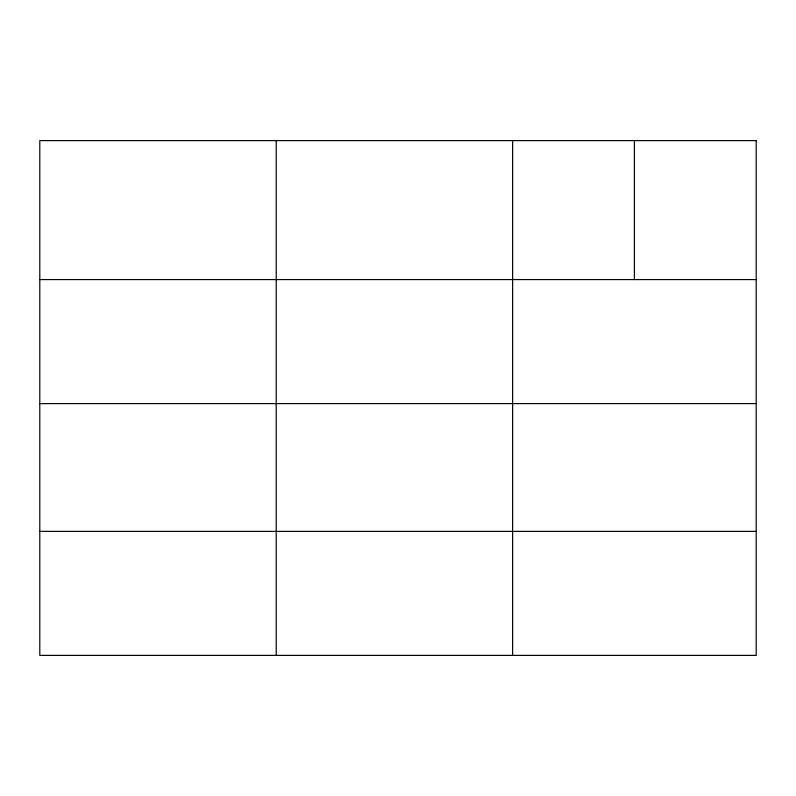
<?xml version="1.0" encoding="UTF-8"?>
<svg xmlns="http://www.w3.org/2000/svg" width="796" height="796" viewBox="0 0 796 796"><rect width="100%" height="100%" fill="white"/><g stroke="black" fill="none" stroke-linecap="round" stroke-linejoin="round"><path stroke-width="1.19" d="M39.8 279.575L756.2 279.575M39.8 403.602L756.2 403.602M39.8 531.38L756.2 531.38M634.412 140.603L634.412 279.575M512.624 140.603L512.624 655.397M276.212 140.603L276.212 655.397M756.2 140.603L39.8 140.603L39.8 655.397L756.2 655.397L756.2 140.603"/></g></svg>
